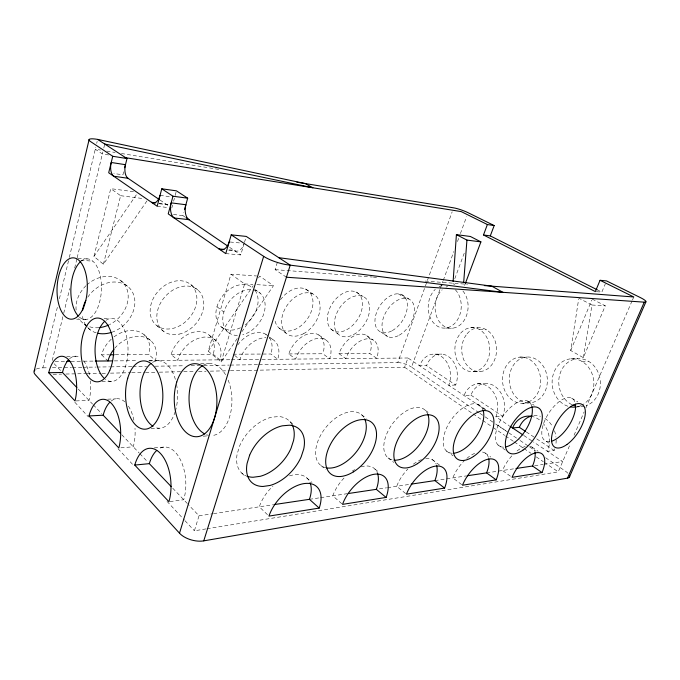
<?xml version="1.0" encoding="UTF-8"?>
<svg xmlns="http://www.w3.org/2000/svg" width="680" height="680" viewBox="0 0 680 680"><rect width="100%" height="100%" fill="white"/><g stroke="black" fill="none" stroke-linecap="round" stroke-linejoin="round"><path stroke-width="0.51" stroke-dasharray="3.4 2.55" d="M592.195 299.098L605.285 305.822L583.321 357.671L570.698 350.506L578.646 299.217M583.321 357.671L591.983 305.014L578.808 298.172M36.337 369.061A15.053 6.001 11.3 0 1 42.831 367.854L57.681 305.975M59.407 298.758L69.062 258.536M69.309 257.507L95.761 147.254M96.704 143.327L97.172 141.363M52.258 360.476L63.461 314.279M63.716 313.25L69.691 288.618M74.672 268.073L76.916 258.817M77.163 257.788L102.833 151.971M103.793 148.002L104.516 145.027M146.922 200.957L103.385 264.256L93.942 256.428L110.746 188.657L133.867 191.734M123.692 171.785L122.927 174.828L113.772 173.494M103.385 264.256L120.641 195.704L110.746 188.657M171.785 208.037L172.576 205.113M173.621 201.212L174.411 198.28M175.168 195.457L176.171 191.76M185.478 217.345L182.911 215.602L183.719 212.636M237.226 338.555L221.178 361.955L208.25 351.228L230.962 274.21L256.632 275.978M225.751 253.614L240.762 254.924L244.179 243.389M244.469 242.394L245.65 238.417M221.178 361.955L244.621 283.925L230.962 274.21M205.921 528.921L194.386 530.791L199.019 515.806L188.088 504.331M286.442 277.236L275.111 269.646L277.567 261.673M258.969 364.659L397.757 362.601L452.166 211.828M230.452 370.736L404.591 367.251L407.957 357.986L485.562 409.912M479 412.726L411.51 367.115L439.986 289.349M440.351 288.354L442.901 281.384M443.267 280.389L453.832 251.524M457.478 241.57L458.94 237.583M460.394 233.605L466.59 216.682M454.792 278.707L464.958 251.209M464.618 285.43L465.358 283.45M570.698 350.506L591.795 300.067M596.258 291.677L601.834 292.12L605.37 283.721M206.966 528.751L558.246 471.852L570.274 443.989M574.064 435.217L584.163 411.842M585.846 407.94L632.086 300.866M632.502 299.897L633.769 296.973M208.25 351.228L253.13 285.787M258.519 277.933L259.709 276.19L273.471 285.676L241.978 331.619M93.942 256.428L136.875 194.021M199.019 515.806L212.534 513.783M213.571 513.63L272.884 504.781M309.442 499.324L319.591 497.811M320.603 497.658L347.293 493.671M379.389 488.877L386.521 487.815M387.532 487.662L410.116 484.296M434.894 480.598L466.123 475.932M486.583 472.881L514.93 468.647M534.633 465.715L542.946 464.465M543.991 464.312L562.7 461.524L533.519 441.991M169.898 501.585L183.719 499.74A34.425 19.108 85.9 0 0 180.412 459.773A34.425 19.108 85.9 0 0 158.372 449.148M554.787 448.817A23.341 19.201 79.5 0 1 554.166 450.449L547.485 451.341A23.545 19.252 79.7 0 0 543.354 423.598M154.309 447.89L163.727 447.091M120.895 447.814L133.263 446.785A32.036 16.813 87.9 0 0 134.997 428.255M495.898 416.823L502.698 416.262A22.177 17.629 84.4 0 0 494.572 386.113A22.177 17.629 84.4 0 0 470.9 395.131L464.04 395.505A22.355 17.663 84.5 0 1 487.764 386.418A22.355 17.663 84.5 0 1 495.898 416.823L509.048 425.62M203.286 436.203L207.272 435.888M576.037 407.005L580.737 406.64M151.105 428.774L159.46 428.196M522.639 403.342A23.162 19.074 86 0 0 537.574 368.084A23.162 19.074 86 0 0 504.552 369.197A23.162 19.074 86 0 0 522.639 403.342L529.38 402.883A22.967 19.023 85.9 0 0 544.263 367.914A22.967 19.023 85.9 0 0 511.326 369.036A22.967 19.023 85.9 0 0 529.38 402.883M107.669 399.185L115.83 398.846M477.326 383.843L484.16 383.554M76.007 400.92L89.037 400.375A30.014 14.884 89.4 0 0 90.431 380.919M455.685 385.024L448.808 385.313A21.335 16.218 87.8 0 0 441.379 356.464A21.335 16.218 87.8 0 0 419.637 365.798L426.547 365.67A21.174 16.201 87.7 0 1 448.264 356.405A21.174 16.201 87.7 0 1 455.685 385.024L426.547 365.67M101.941 381.709L112.106 381.438M473.271 371.714L480.114 371.526M53.133 374.28L61.634 374.111M65.875 374.034L86.054 373.626M87.116 373.609L100.921 373.328M101.983 373.311L106.224 373.226M110.474 373.142L130.645 372.733M131.707 372.716L144.449 372.462M145.511 372.436L155.066 372.249M159.316 372.164L182.673 371.697M183.736 371.671L194.352 371.458M198.602 371.374L206.031 371.229M210.281 371.144L229.398 370.762M581.774 361.309L588.336 361.199M42.831 367.854L48.127 367.778M52.368 367.719L71.434 367.429M72.496 367.421L82.034 367.276M83.096 367.26L95.803 367.072M96.866 367.055L109.582 366.868M110.636 366.851L131.827 366.537M132.889 366.52L146.659 366.316M155.133 366.197L184.798 365.755M191.156 365.661L199.631 365.534M203.873 365.475L229.304 365.092M230.358 365.083L257.907 364.675M200.634 363.655L208.581 363.545M571.098 358.793L577.685 358.7M55.173 361.471L65.739 361.369M71.017 361.318L82.628 361.207M83.683 361.19L94.24 361.089M114.291 360.893L137.479 360.663M149.073 360.545L230.444 359.745M231.498 359.728L260.899 359.44M261.945 359.431L407.957 357.986M148.877 360.885L157.207 360.8M519.894 357.111L526.626 357.043M111.222 339.226A27.319 20.774 -43.1 0 0 101.6 354.824L108.953 354.79M115.26 354.756L148.861 354.594L155.397 360.485A27.566 20.782 -43.4 0 0 144.305 337.101A27.566 20.782 -43.4 0 0 114.512 348.551M171.139 354.484L213.231 354.288L219.946 359.848A25.772 18.657 -47.9 0 0 205.581 337.025A25.772 18.657 -47.9 0 0 177.744 360.264L171.139 354.484A25.551 18.674 -47.7 0 1 198.815 331.517A25.551 18.674 -47.7 0 1 213.231 354.288M233.138 354.195L270.878 354.008L277.695 359.278A24.267 16.796 -51.1 0 0 269.501 338.13M288.779 353.923L322.796 353.762L329.673 358.76A22.967 15.164 -53.3 0 0 319.498 338.257A22.967 15.164 -53.3 0 0 295.622 359.1L288.779 353.923A22.797 15.207 -53.3 0 1 312.536 333.293A22.797 15.207 -53.3 0 1 322.796 353.762M338.98 353.685L369.809 353.541L376.695 358.292A21.828 13.753 -55 0 0 368.118 338.776A21.828 13.753 -55 0 0 345.856 358.598L338.98 353.685A21.675 13.796 -54.9 0 1 361.139 334.05A21.675 13.796 -54.9 0 1 369.809 353.541M66.683 356.303L76.61 356.243M434.996 354.152L441.898 354.11M479.706 329.681L486.531 329.834M104.125 318.376L110.211 318.529M470.798 327.641L477.64 327.811M76.678 319.175L86.666 319.413M445.629 328.049L452.506 328.219M244.621 283.925L252.867 284.427M256.989 284.673L273.471 285.676M591.983 305.014L605.285 305.822M80.758 260.287L92.769 261.154M77.962 258.306L88.944 259.114M275.111 269.646L372.325 277.049M373.388 277.134L376.558 277.372M425.161 281.078L467.432 284.3M228.82 250.461L235.807 251.09M228.948 249.832L233.946 250.291A12.384 7.565 -85.2 0 0 243.856 244.375M230.163 242.003L240.176 242.989M173.468 214.489L182.911 215.602M157.173 206.236L168.648 207.655M158.772 203.226L166.056 204.144A11.39 6.332 -84.3 0 0 169.294 204.655M159.29 203.737L167.629 204.782M120.641 195.704L143.03 198.569M160.046 195.364L170.493 196.749M108.638 154.964L102.349 153.952L95.285 149.218L100.513 150.076M106.777 151.096L115.132 152.464M121.406 153.493L220.634 169.728M597.108 289.74L601.834 292.12M452.973 283.611L454.673 284.572M401.803 294.712L408.977 299.081M571.591 398.115L577.873 401.94M398.267 293.82L405.442 298.197M356.005 292L363.197 296.565M527.476 401.022L534.183 405.288M380.927 332.078L387.923 336.702M546.244 441.346L550.613 444.227M470.9 395.131L502.698 416.262M526.294 431.936L535.874 438.302M536.741 438.881L554.166 450.449M305.379 288.991L312.536 293.777M477.819 404.294L485.486 409.42M523.914 435.565L532.644 441.405M366.732 335.631L373.702 340.34M531.998 447.117L538.118 451.248M498.032 425.467L506.345 431.077M479.876 413.312L484.262 416.279M485.137 416.865L494.776 423.385M495.652 423.98L507.926 432.267M508.802 432.863L519.316 439.969M520.192 440.563L528.955 446.488M529.831 447.075L535.967 451.223M545.606 457.742L564.893 470.772A12.325 4.216 24.2 0 1 567.902 473.229M160.004 200.031L168.512 205.81M229.611 247.35L240.762 254.924M404.591 367.251L472.2 413.278M473.076 413.874L481.856 419.849M482.732 420.444L492.388 427.023M493.272 427.618L504.688 435.387M505.563 435.99L513.468 441.363M514.343 441.966L523.124 447.942M524 448.537L531.02 453.322M536.29 456.909L543.32 461.686M544.196 462.289L558.246 471.852M331.032 329.128L338.028 333.982M497.947 444.933L505.291 450.033M254.745 289.34L260.253 293.241M425.298 410.337L429.59 413.38M318.775 334.959L325.737 339.898M485.078 452.982L490.781 457.028M510.45 476.195L502.494 470.509A25.449 12.138 -55.3 0 1 512.21 455.447M279.089 328.083L286.034 333.183M446.429 450.967L453.041 455.829M265.719 334.212L268.787 336.524M269.552 337.101L272.62 339.413M432.2 459.595L439.612 465.179M461.694 484.627L452.82 477.921A27.005 13.617 -54.2 0 1 464.567 460.454M190.868 284.656L197.812 289.952M361.556 414.724L366.333 418.361M216.971 306.74L223.89 312.026M221.357 326.918L228.208 332.299M387.982 457.818L393.813 462.4M234.643 355.402L239.895 359.652A24.267 16.796 -51.1 0 1 265.957 337.671M405.637 493.519L396.703 486.302A28.798 15.368 -52.8 0 1 407.873 469.013M209.669 335.537L216.452 341.02M374.926 469.072L379.508 472.779M120.802 280.653L127.517 286.238M289.944 421.583L293.114 424.209M156.833 325.618L163.498 331.304M321.122 465.656L325.728 469.583M341.776 503.71L332.775 495.839A30.906 17.442 -50.8 0 1 345.423 476.646M144.083 334.738L150.68 340.536M306.663 477.785L311.984 482.469M84.218 324.148L87.066 326.833M87.771 327.505L90.618 330.183M241.766 473.059L245.556 476.637M101.6 354.824L107.967 360.952M267.469 514.675L259.301 506.804A33.43 19.915 -48.1 0 1 272.986 486.072M54.102 363.698L62.475 372.487M78.268 389.07L92.573 404.082M93.279 404.821L101.753 413.712M121.796 434.75L139.102 452.923M139.833 453.688L147.866 462.119M172.745 488.223L187.365 503.565M74.817 402.245L88.502 416.959M118.04 448.706L133.161 464.975M167.017 501.364L184.305 519.953M185.019 520.727L194.386 530.791M397.757 362.601A10.361 3.247 20.1 0 1 411.51 367.115M533.817 415.599A23.341 19.201 79.5 0 1 540.438 416.296M544.969 418.429A23.341 19.201 79.5 0 1 552.568 426.624M554.481 430.788A23.341 19.201 79.5 0 1 555.968 437.113M556.155 439.892A23.341 19.201 79.5 0 1 555.696 445.366M584.35 406.164A24.029 20.782 84 0 1 577.108 406.376M571.863 404.659A24.029 20.782 84 0 1 563.269 367.175A24.029 20.782 84 0 1 596.658 369.521A24.029 20.782 84 0 1 586.101 405.654M462.918 291.031A21.335 16.498 -86.8 0 1 462.808 322.209A21.335 16.498 -86.8 0 1 438.719 320.781A21.335 16.498 -86.8 0 1 442.179 289.808M445.987 287.13A21.335 16.498 -86.8 0 1 447.627 286.425M269.365 337.526A24.072 16.822 -51 0 1 270.878 354.008M237.72 345.015A24.072 16.822 -51 0 1 267.087 335.138M114.01 336.889A27.319 20.774 -43.1 0 1 140.734 332.486A27.319 20.774 -43.1 0 1 148.861 354.594M280.475 299.769A23.706 16.515 -54.8 0 1 309.978 292.578A23.706 16.515 -54.8 0 1 300.73 325.975A23.706 16.515 -54.8 0 1 274.865 320.008M255.094 290.394A25.066 18.368 -52.4 0 1 244.775 325.15M240.414 327.769A25.066 18.368 -52.4 0 1 217.013 306.578A25.066 18.368 -52.4 0 1 252.45 287.606M86.853 284.92A28.543 22.959 -42.9 0 1 125.562 286.161A28.543 22.959 -42.9 0 1 109.412 324.657M98.931 327.683A28.543 22.959 -42.9 0 1 89.752 326.817M87.805 326.111A28.543 22.959 -42.9 0 1 78.769 318.265M76.117 310.021A28.543 22.959 -42.9 0 1 86.147 285.575M567.834 406.224A24.242 20.851 84.2 0 1 555.075 369.886A24.242 20.851 84.2 0 1 588.413 367.166A24.242 20.851 84.2 0 1 582.08 405.059M581.238 405.475A24.242 20.851 84.2 0 1 576.869 406.87M530.885 416.236A23.545 19.252 79.7 0 1 540.787 420.937M455.413 289.841A21.505 16.515 -86.9 0 1 456.365 321.453A21.505 16.515 -86.9 0 1 432.012 320.85A21.505 16.515 -86.9 0 1 435.293 289.34M439.101 286.646A21.505 16.515 -86.9 0 1 443.3 285.286M253.325 289.85A25.279 18.351 -52.5 0 1 264.444 311.44A25.279 18.351 -52.5 0 1 242.751 334.781M237.371 335.478A25.279 18.351 -52.5 0 1 223.941 311.848A25.279 18.351 -52.5 0 1 251.285 289.603M87.746 297.202A28.806 22.992 -43.3 0 1 131.316 290.241A28.806 22.992 -43.3 0 1 112.141 332.163M96.16 332.834A28.806 22.992 -43.3 0 1 87.567 327.539M85.697 325.159A28.806 22.992 -43.3 0 1 82.416 314.118M106.02 320.322A31.535 16.49 -89.6 0 1 128.027 350.293A31.535 16.49 -89.6 0 1 105.366 379.287M81.064 261.197A30.354 15.274 -87.8 0 1 101.413 289.765A30.354 15.274 -87.8 0 1 78.982 316.752M175.219 411.604A33.736 18.776 88.8 0 1 154.581 427.133M152.439 362.449A33.736 18.776 88.8 0 1 175.865 381.174M176.562 384.344A33.736 18.776 88.8 0 1 175.517 410.635M208.445 435.285A36.057 21.428 88.3 0 1 206.593 434.758M203.15 365.287A36.057 21.428 88.3 0 1 225.896 375.309M228.157 380.086A36.057 21.428 88.3 0 1 229.636 416.763A36.057 21.428 88.3 0 1 211.25 435.574M111.129 401.089A32.036 16.813 87.9 0 1 124.763 401.812M128.384 406.079A32.036 16.813 87.9 0 1 134.232 421.931M69.538 358.785A30.014 14.884 89.4 0 1 79.501 357.221M83.564 360.791A30.014 14.884 89.4 0 1 89.76 376.082M292.188 424.847A35.292 22.525 -48.6 0 0 279.089 416.576L271.975 417.137A35.292 22.525 -48.6 0 0 239.598 446.054L237.133 454.138A35.292 22.525 -48.6 0 0 245.913 475.787M325.881 467.763A32.529 19.541 -51.6 0 1 325.142 428.366A32.529 19.541 -51.6 0 1 364.157 417.92M392.003 459.833A30.243 17.076 -53.8 0 1 393.635 422.297A30.243 17.076 -53.8 0 1 427.805 414.23M452.362 453.262A28.296 15.02 -55.2 0 1 451.562 419.356A28.296 15.02 -55.2 0 1 483.098 410.176M503.676 447.142A26.622 13.303 -56.3 0 1 503.446 415.539A26.622 13.303 -56.3 0 1 531.904 406.589M549.61 441.643A25.151 11.849 -57.1 0 1 548.811 413.1A25.151 11.849 -57.1 0 1 575.093 402.475M529.745 446.208A25.449 12.138 -55.3 0 1 534.76 451.273M517.046 450.95A25.449 12.138 -55.3 0 1 525.504 446.42M482.494 452.038A27.005 13.617 -54.2 0 1 488.393 457.334M466.829 458.396A27.005 13.617 -54.2 0 1 475.932 452.854M425.697 458.6A28.798 15.368 -52.8 0 1 436.177 464.168M413.363 464.177A28.798 15.368 -52.8 0 1 421.778 459.544M361.08 466.863A30.906 17.442 -50.8 0 1 377.629 473.629M352.317 471.079A30.906 17.442 -50.8 0 1 354.688 469.625M289.442 475.889A33.43 19.915 -48.1 0 1 309.145 480.785M466.183 334.968A21.913 17.408 89.5 0 0 475.583 371.076A21.913 17.408 89.5 0 0 495.694 342.89A21.913 17.408 89.5 0 0 466.183 334.968M172.346 328.517A26.639 20.51 -48.7 0 0 194.319 288.753A26.639 20.51 -48.7 0 0 153.875 297.339A26.639 20.51 -48.7 0 0 172.346 328.517M346.707 329.732A22.516 14.909 -56.4 0 0 359.159 294.278A22.516 14.909 -56.4 0 0 328.856 310.522A22.516 14.909 -56.4 0 0 346.707 329.732M392.267 330.625A21.454 13.515 -57.5 0 0 404.608 296.879A21.454 13.515 -57.5 0 0 376.601 312.409A21.454 13.515 -57.5 0 0 392.267 330.625M459.331 334.857A22.091 17.442 89.6 0 0 468.733 371.254A22.091 17.442 89.6 0 0 488.886 342.848A22.091 17.442 89.6 0 0 459.331 334.857M399.253 335.18A21.616 13.473 -57.5 0 0 411.765 301.24A21.616 13.473 -57.5 0 0 383.69 316.965A21.616 13.473 -57.5 0 0 399.253 335.18M353.702 334.509A22.686 14.866 -56.4 0 0 366.333 298.843A22.686 14.866 -56.4 0 0 335.937 315.299A22.686 14.866 -56.4 0 0 353.702 334.509M303.39 333.769A23.902 16.482 -54.8 0 0 316.098 296.191A23.902 16.482 -54.8 0 0 283.033 313.454A23.902 16.482 -54.8 0 0 303.39 333.769M179.053 334.144A26.877 20.51 -48.9 0 0 201.246 294.049A26.877 20.51 -48.9 0 0 160.642 302.863A26.877 20.51 -48.9 0 0 179.053 334.144"/><path stroke-width="1.02" d="M453.118 281.528L456.408 234.625L470.398 236.487L480.904 241.884L465.358 283.45M463.709 282.047L466.939 240.091L456.408 234.625M34.23 370.931L89.139 139.459M104.754 144.041L312.894 187.773L305.252 183.566L97.648 139.4A16.243 2.975 15.7 0 0 90.686 141.661L112.744 156.281L108.689 172.754L157.173 206.236L161.781 188.802L176.418 190.833L187.68 198.186L184.535 209.678M124.712 167.731L127.007 158.567L97.648 139.4M161.781 188.802L172.966 196.222L168.224 213.877L225.751 253.614L231.217 234.847L246.245 236.419L290.232 265.149L502.954 292.324L491.742 286.152L278.8 257.686M569.475 475.498A12.325 4.216 24.2 0 1 567.502 478.15L203.754 540.863A17.799 9.452 15.1 0 1 179.503 533.205L263.661 256.351L231.217 234.847M203.754 540.863L290.232 265.149A19.559 4.87 17.5 0 1 263.661 256.351M483.488 234.974L487.381 224.544L494.181 225.565L490.288 235.9L483.488 234.974L595.332 291.601L600.058 280.296L606.543 280.916L640.118 297.457A13.098 2.133 21.4 0 1 644.258 302.166L567.502 478.15M569.338 477.233L645.881 301.937M319.183 508.096L268.949 516.103A33.805 19.796 -48.3 0 1 303.832 483.633A33.805 19.796 -48.3 0 1 319.183 508.096L309.442 499.324A33.43 19.915 -48.1 0 0 310.046 482.604M386.096 497.42L342.533 504.373A31.229 17.314 -50.9 0 1 374.068 474.291A31.229 17.314 -50.9 0 1 386.096 497.42L376.337 489.337L348.33 493.519M444.601 488.087L406.453 494.173A29.078 15.232 -52.8 0 1 435.2 466.165A29.078 15.232 -52.8 0 1 444.601 488.087L434.894 480.598L411.153 484.143M496.179 479.859L462.502 485.231A27.251 13.481 -54.3 0 1 488.877 459.025A27.251 13.481 -54.3 0 1 496.179 479.859L486.583 472.881L467.143 475.779M542.002 472.549L512.048 477.335A25.662 12.011 -55.3 0 1 536.384 452.71A25.662 12.011 -55.3 0 1 542.002 472.549L532.55 466.021L515.967 468.494M273.921 504.619L309.442 499.324M134.768 465.077A34.867 18.98 86 0 1 160.48 453.483A34.867 18.98 86 0 1 168.912 501.712L134.768 465.077L149.328 463.649L171.283 486.685M531.964 415.905A23.341 19.201 79.5 0 0 519.325 427.303L512.558 427.975A23.545 19.252 79.7 0 1 530.885 416.236M88.986 415.964A32.419 16.677 88 0 1 111.503 403.521A32.419 16.677 88 0 1 118.83 447.984L88.986 415.964L103.165 415.191L120.36 433.245M48.705 372.742A30.345 14.739 89.5 0 1 68.578 359.737A30.345 14.739 89.5 0 1 75.004 400.962L48.705 372.742L62.475 372.487L76.832 387.558M66.793 361.361L69.955 361.326M95.293 361.08L112.183 360.91M110.007 354.781L114.206 354.764M286.442 277.236L644.258 302.166M484.338 285.591L633.769 296.973L600.058 280.296M223.958 249.381L218.969 248.923A12.554 7.531 -85.3 0 0 229.16 241.91M155.644 202.835L151.478 202.308A11.534 6.29 -84.4 0 0 160.046 195.364M466.939 240.091L480.904 241.884M172.966 196.222L187.68 198.186M128.01 178.287L113.73 176.231A10.965 5.644 -84.1 0 1 111.214 162.477L125.469 164.688A10.838 5.687 -84 0 0 128.01 178.287L159.137 199.444M112.744 156.281L127.007 158.567M124.346 157.488L461.21 211.599L487.381 224.544M296.897 182.197L453.611 207.833A10.914 1.615 19.5 0 1 468.052 212.695L494.181 225.565M490.288 235.9L597.108 289.74M519.325 427.303L525.419 431.358M509.932 426.207L523.039 434.979M186.337 217.931L227.876 246.168M179.503 533.205L35.258 374.646A15.053 6.001 11.3 0 1 35.02 369.903M575.322 405.977A24.029 20.782 84 0 1 572.713 405.05M108.494 325.091A28.543 22.959 -42.9 0 1 99.9 327.573M575.96 407.005A24.242 20.851 84.2 0 1 570.503 406.887M111.18 332.477A28.806 22.992 -43.3 0 1 97.911 333.285M82.645 310.225A28.806 22.992 -43.3 0 1 85.816 300.45M107.967 360.952A27.566 20.782 -43.4 0 1 113.934 349.265M103.819 377.935A31.535 16.49 -89.6 0 1 95.055 349.299A31.535 16.49 -89.6 0 1 104.703 321.368M78.293 316.064A30.354 15.274 -87.8 0 1 70.89 288.643A30.354 15.274 -87.8 0 1 80.325 261.834M153.017 426.284A33.736 18.776 88.8 0 1 140.046 395.607A33.736 18.776 88.8 0 1 150.943 363.477M204.791 433.967A36.057 21.428 88.3 0 1 189.074 400.613A36.057 21.428 88.3 0 1 202.292 365.806M149.328 463.649A34.425 19.108 85.9 0 1 156.731 450.449M103.165 415.191A32.036 16.813 87.9 0 1 109.684 402.407M62.475 372.487A30.014 14.884 89.4 0 1 68.263 360.102M292.188 424.847A35.292 22.525 -48.6 0 1 293.565 440.478L291.074 448.179A35.292 22.525 -48.6 0 1 260.236 476.306L253.155 477.25A35.292 22.525 -48.6 0 1 246.849 476.162M364.65 418.863A32.529 19.541 -51.6 0 1 356.668 451.494A32.529 19.541 -51.6 0 1 326.774 467.925M427.805 414.23A30.243 17.076 -53.8 0 1 419.985 444.048A30.243 17.076 -53.8 0 1 393.89 460.147M483.098 410.176A28.296 15.02 -55.2 0 1 476.281 436.407A28.296 15.02 -55.2 0 1 454.18 453.169M531.904 406.589A26.622 13.303 -56.3 0 1 525.24 430.788A26.622 13.303 -56.3 0 1 505.529 446.938M575.458 404.2A25.151 11.849 -57.1 0 1 568.667 426.037A25.151 11.849 -57.1 0 1 551.531 441.235M534.973 452.225A25.449 12.138 -55.3 0 1 532.55 466.021M488.784 458.873A27.005 13.617 -54.2 0 1 486.583 472.881M436.704 465.791A28.798 15.368 -52.8 0 1 434.894 480.598M377.629 473.629A30.906 17.442 -50.8 0 1 376.337 489.337M249.628 455.209L247.103 463.369A35.709 22.423 -48.8 0 0 262.999 486.463L270.096 485.443A35.709 22.423 -48.8 0 0 301.163 456.875L303.714 449.114A35.709 22.423 -48.8 0 0 289.399 425.204L282.268 425.833A35.709 22.423 -48.8 0 0 249.628 455.209M188.904 219.674L174.173 217.982A11.883 6.689 -84.7 0 1 171.181 202.861L185.886 204.739A11.73 6.732 -84.6 0 0 188.904 219.674M109.778 370.37A31.909 16.354 -89.6 0 0 100.283 318.503A31.909 16.354 -89.6 0 0 81.923 360.952A31.909 16.354 -89.6 0 0 109.778 370.37M127.738 378.233A34.161 18.649 88.9 0 0 144.84 429.199A34.161 18.649 88.9 0 0 160.03 377.706A34.161 18.649 88.9 0 0 127.738 378.233M83.708 307.096A30.694 15.13 -87.9 0 0 74.97 258.085A30.694 15.13 -87.9 0 0 57.893 300.381A30.694 15.13 -87.9 0 0 83.708 307.096M176.74 382.058A36.541 21.318 88.4 0 0 196.316 436.747A36.541 21.318 88.4 0 0 213.665 381.846A36.541 21.318 88.4 0 0 176.74 382.058M417.418 463.675A30.549 16.941 -53.8 0 0 435.608 417.648A30.549 16.941 -53.8 0 0 396.44 442.825A30.549 16.941 -53.8 0 0 417.418 463.675M353.396 471.869A32.886 19.422 -51.8 0 0 371.918 422.611A32.886 19.422 -51.8 0 0 328.032 449.735A32.886 19.422 -51.8 0 0 353.396 471.869M473.45 456.501A28.569 14.884 -55.3 0 0 491.249 413.312A28.569 14.884 -55.3 0 0 455.983 436.806A28.569 14.884 -55.3 0 0 473.45 456.501M522.903 450.168A26.86 13.166 -56.3 0 0 540.285 409.496A26.86 13.166 -56.3 0 0 508.291 431.511A26.86 13.166 -56.3 0 0 522.903 450.168M566.873 444.55A25.364 11.721 -57.1 0 0 583.814 406.104A25.364 11.721 -57.1 0 0 554.6 426.819A25.364 11.721 -57.1 0 0 566.873 444.55"/></g></svg>
